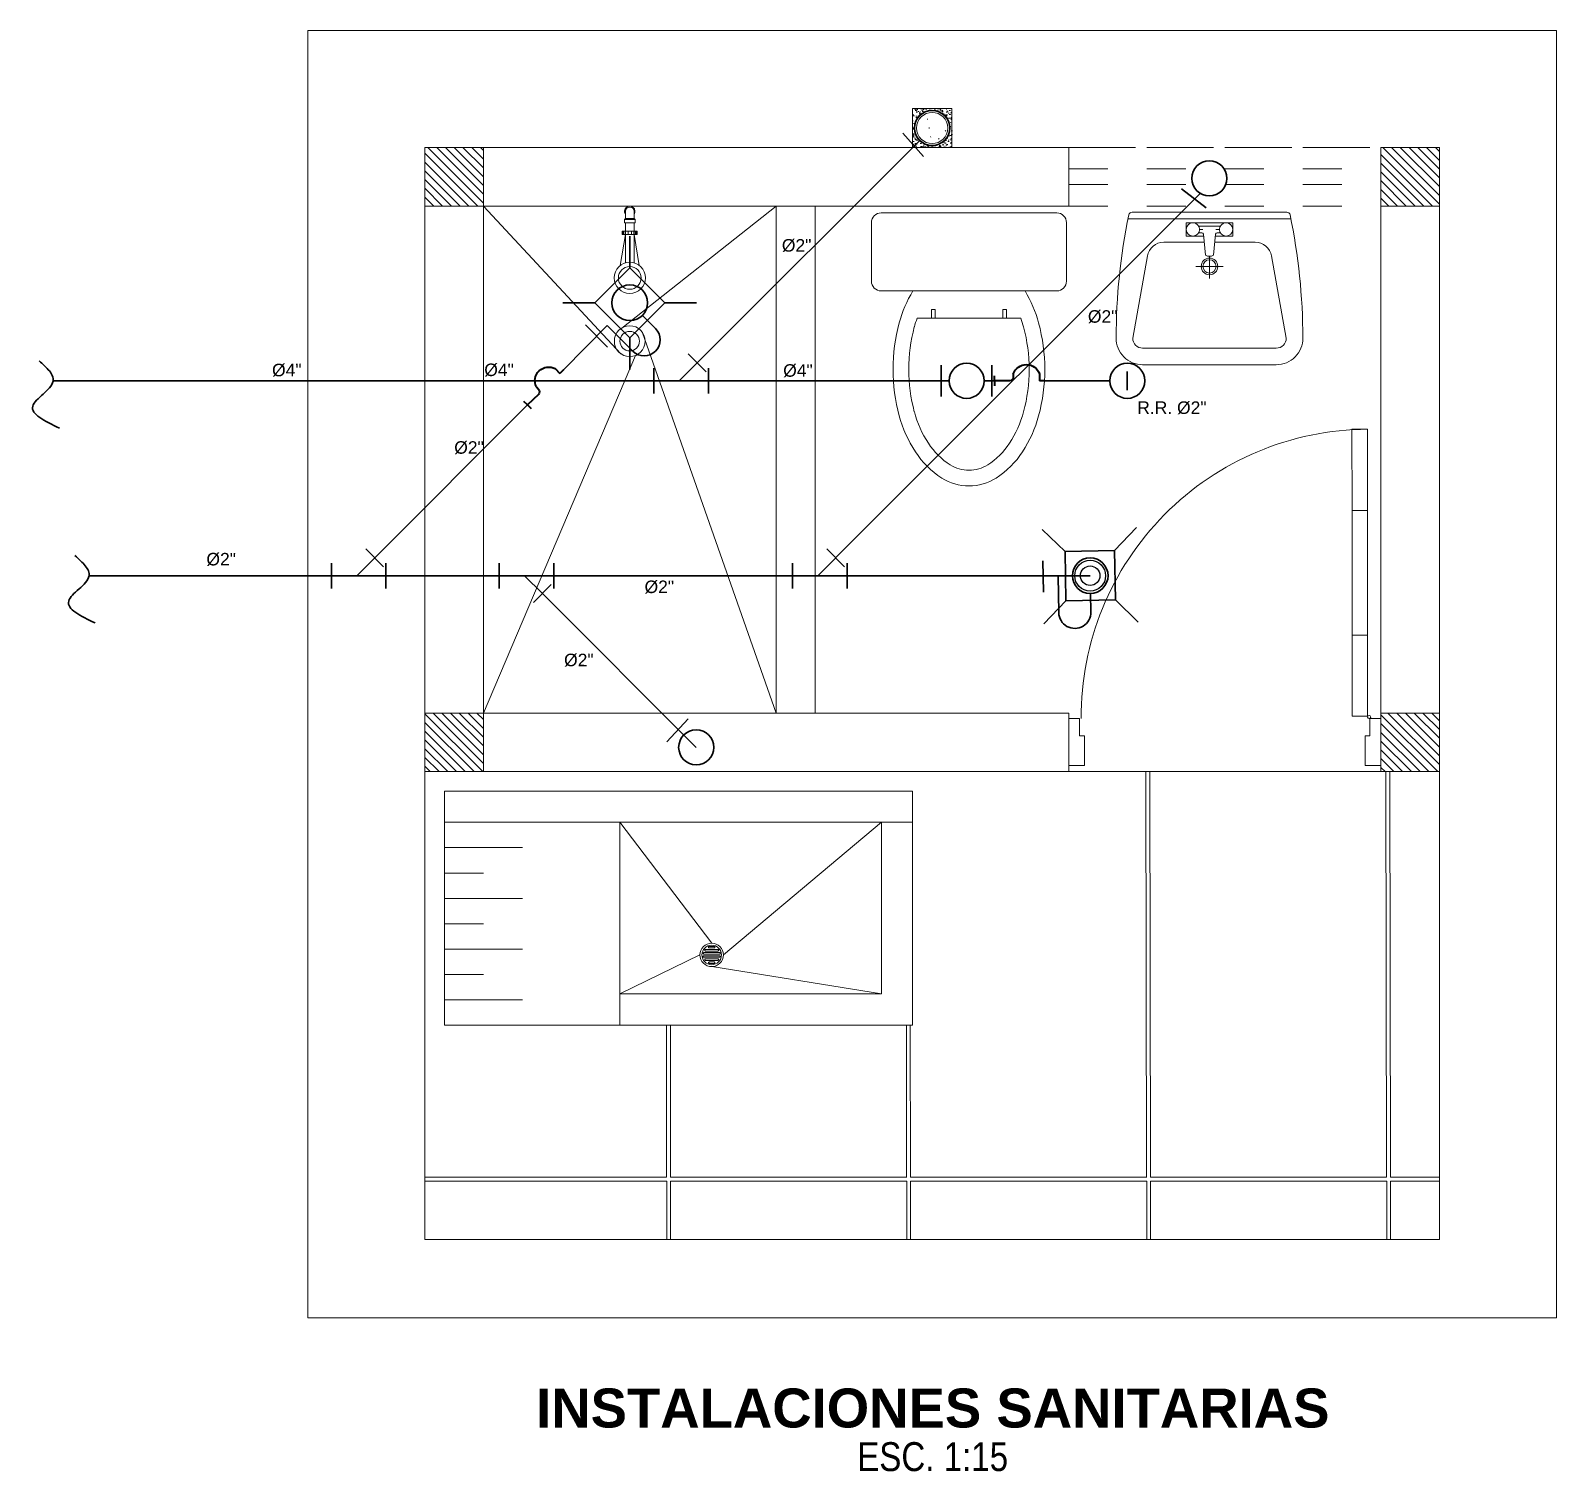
# Model space of a CAD drawing. Header units: metres. Extents: x -60290 to -52972, y 32018 to 40332.
# Drawn here: x -60286.175 to -60282.264, y 32025.344 to 32029.039 of the extents above; entities that cross this region are included whole.
import ezdxf
from ezdxf.enums import TextEntityAlignment as Align

# ---------------------------------------------------------------- set-up
doc = ezdxf.new("R2010")
doc.units = ezdxf.units.M
for name, pattern in [('ACAD_ISO02W100', [15, 12, -3]), ('DASHED2', [0.375, 0.25, -0.125]), ('TRAZO_Y_PUNTOX2', [50.8, 25.4, -12.7, 0, -12.7])]:
    doc.linetypes.add(name, pattern=pattern)
doc.layers.get('0').update_dxf_attribs({"plot": 0})
for name, color, linetype, lineweight in [('-Accesorios PVC', 88, 'Continuous', 20), ('-ACERO', 4, 'Continuous', 53), ('-Achurado', 251, 'Continuous', 5), ('-Corte', 7, 'Continuous', 35), ('-Proyeccion', 85, 'ACAD_ISO02W100', 9), ('-Textos', 7, 'Continuous', 20), ('-Vista', 148, 'Continuous', 9), ('ACI EJE', 8, 'DASHED2', 0), ('COLUMNAS', 4, 'Continuous', 50), ('Desagüe', 155, 'Continuous', 40), ('FIC-2ES_CONCRETO 210', 251, 'Continuous', 30), ('FIC-2ES_LINEA DESAGUE', 6, 'TRAZO_Y_PUNTOX2', 30), ('FIC-2ES_VEREDA', 253, 'Continuous', 5), ('FIC_2ES_ACCESORIOS', 5, 'Continuous', 30), ('ProfileEdges', 212, 'Continuous', 9)]:
    doc.layers.add(name, color=color, linetype=linetype, lineweight=lineweight)
for name, color, linetype in [('FIC-2ES_PISOS', 151, 'Continuous'), ('FIC-3IS_TEXTO', 7, 'Continuous'), ('G-TEXTOS-TITULOS', 4, 'Continuous')]:
    doc.layers.add(name, color=color, linetype=linetype)
doc.layers.add('Observacioness', color=6, linetype='Continuous', plot=False)
doc.styles.add('-Arial Narrow', font='ARIALN.TTF')
doc.styles.add('25-TITULO', font='arialbd.ttf', dxfattribs={"height": 0.1})
doc.styles.add('ARIAL', font='arial.ttf')
pattern_1 = [(315, (-60402.933838, 31951.778908), (0.0112253202, 0.0112253202), [])]

# ---------------------------------------------------------------- blocks, each defined once
blk = doc.blocks.new('*U119')
blk.add_line((0.0197, -0.0737), (0.0747, -0.0156))
blk.add_circle((0, 0), 0.045)
blk = doc.blocks.new('*U106')
blk.add_line((-0.04, -0.065), (0.04, -0.065))
blk.add_circle((0, 0), 0.045)
blk = doc.blocks.new('*U111')
blk.add_line((0.0131, -0.0752), (0.073, -0.0222))
blk.add_circle((0, 0), 0.045)
blk = doc.blocks.new('*U90')
blk.add_line((-0.0636, -0.0422), (0.0091, -0.0758))
blk.add_circle((0, 0), 0.045)
blk = doc.blocks.new('*U91')
for p, q in [((0, 0.1711), (0, 0.0897)), ((0.1136, 0.057), (0.057, 0.1136)), ((-0.1711, 0), (-0.0897, 0)), ((0.1711, 0), (0.0897, 0)), ((0, -0.1711), (0, -0.0897))]:
    blk.add_line(p, q)
blk.add_lwpolyline([(0, -0.0897), (-0.0897, 0), (0, 0.0897), (0.0897, 0)], close=True)
blk.add_lwpolyline([(0.0323, -0.0323), (0.066, -0.066, 1), (0.1242, -0.0077), (0.0582, 0.0582)], format="xyb")
blk.add_circle((0, 0), 0.0457)
blk = doc.blocks.new('*U92')
for p, q in [((-0.065, 0.0325), (-0.065, -0.0325)), ((-0.065, 0), (0.075, 0)), ((0.075, 0.0325), (0.075, -0.0325)), ((0, 0), (0.046, -0.046)), ((0.0689, -0.023), (0.023, -0.0689))]:
    blk.add_line(p, q)
blk = doc.blocks.new('*U115')
for p, q in [((0, 0), (0.046, 0.046)), ((0.0689, 0.023), (0.023, 0.0689)), ((-0.065, -0.0325), (-0.065, 0.0325)), ((-0.065, 0), (0.075, 0)), ((0.075, -0.0325), (0.075, 0.0325))]:
    blk.add_line(p, q)
blk = doc.blocks.new('trampa p')
at = {"layer": 'Desagüe', "ltscale": 0.015}
for p, q in [((0.0212, 0), (0.0212, 0.0161)), ((0.1649, -0.021), (0.1649, 0.0002)), ((0.1811, 0.0002), (0.1649, 0.0002)), ((0.0694, 0), (0.0212, 0)), ((0.0212, 0), (0.0212, -0.0161)), ((0.0814, -0.0212), (0.0814, -0.012))]:
    blk.add_line(p, q, dxfattribs=at)
for centre, radius, start, end in [((0.0694, -0.012), 0.012, 0, 90), ((0.1231, -0.0076), 0.0439, 198.0719, 342.1689)]:
    blk.add_arc(centre, radius, start, end, dxfattribs=at)
blk = doc.blocks.new('*U116')
for p, q in [((-0.065, 0.0325), (-0.065, -0.0325)), ((-0.065, 0), (0.075, 0)), ((0, 0), (0.046, -0.046)), ((0.075, 0.0325), (0.075, -0.0325)), ((0.0689, -0.023), (0.023, -0.0689))]:
    blk.add_line(p, q)

msp = doc.modelspace()

# ---------------------------------------------------------------- hatches: boundary and pattern name
at = {"layer": '-Achurado', "lineweight": 5, "ltscale": 0.009}
h = msp.add_hatch(dxfattribs=at)
h.set_pattern_fill('ANSI31', color=256, scale=0.005, angle=-90)
h.set_pattern_definition(pattern_1)
h.paths.add_polyline_path([(-60285.0143, 32028.7385), (-60285.1643, 32028.7385), (-60285.1643, 32028.5885), (-60285.0143, 32028.5885)])
h = msp.add_hatch(dxfattribs=at)
h.set_pattern_fill('ANSI31', color=256, scale=0.005, angle=-90)
h.set_pattern_definition(pattern_1)
h.paths.add_polyline_path([(-60282.5643, 32028.7385), (-60282.7143, 32028.7385), (-60282.7143, 32028.5885), (-60282.5643, 32028.5885)])
h = msp.add_hatch(dxfattribs=at)
h.set_pattern_fill('ANSI31', color=256, scale=0.005, angle=-90)
h.set_pattern_definition(pattern_1)
h.paths.add_polyline_path([(-60285.0143, 32027.2885), (-60285.1643, 32027.2885), (-60285.1643, 32027.1385), (-60285.0143, 32027.1385)])
h = msp.add_hatch(dxfattribs=at)
h.set_pattern_fill('ANSI31', color=256, scale=0.005, angle=-90)
h.set_pattern_definition(pattern_1)
h.paths.add_polyline_path([(-60282.5643, 32027.2885), (-60282.7143, 32027.2885), (-60282.7143, 32027.1385), (-60282.5643, 32027.1385)])
at = {"layer": 'Observacioness', "lineweight": 5, "ltscale": 0.1}
h = msp.add_hatch(dxfattribs=at)
h.set_pattern_fill('AR-CONC', color=0, scale=0.003)
h.set_pattern_definition([(50, (-861080.05436, -9222200.204702), (0.021517805478023, -0.001882564049478), [0.00225, -0.02475]), (355, (-861080.05436, -9222200.204702), (-0.00416254000839, 0.022565764011), [0.0018, -0.0198]), (100.45144446, (-861080.052568, -9222200.20486), (0.017355265401813, 0.02068319972906), [0.00191220576, -0.02103426336]), (46.1842, (-861080.05436, -9222200.198702), (0.03201723992015, -0.00496557842379), [0.003375, -0.037125]), (96.63563549, (-861080.051693, -9222200.199116), (0.02803985837023, 0.02922355802324), [0.00286831026, -0.0315514128]), (351.18416399, (-861080.05436, -9222200.198702), (0.02803985835164, 0.0292235580081), [0.0027, -0.02970000003]), (21, (-861080.05136, -9222200.200202), (0.017907211563554, -0.01207856671996), [0.00225, -0.02475]), (326, (-861080.05136, -9222200.200202), (0.00729945995765, 0.021754501351406), [0.0018, -0.0198]), (71.45144474, (-861080.049869, -9222200.201209), (0.0252066713019, 0.00967593458419), [0.0019122057, -0.02103426336]), (37.5, (-861080.054361, -9222200.204702), (0.000364795659519, 0.0099868156149393), [0, -0.01956, 0, -0.0201, 0, -0.019875]), (7.5, (-861080.054361, -9222200.204702), (0.007892086123264, 0.011832351356471), [0, -0.01146, 0, -0.01911, 0, -0.007575]), (327.5, (-861080.061051, -9222200.204702), (0.016014673085172, -0.0006766461520314), [0, -0.0075, 0, -0.0234, 0, -0.03105]), (317.5, (-861080.064051, -9222200.204702), (0.017495585080272, 0.00300314946997), [0, -0.00975, 0, -0.01554, 0, -0.02205])])
h.paths.add_polyline_path([(-60283.9143, 32028.7385), (-60283.9143, 32028.8385), (-60283.8143, 32028.8385), (-60283.8143, 32028.7385)])
edge = h.paths.add_edge_path(flags=16)
edge.add_arc((-60283.8643, 32028.7885), 0.0462, 0, 360)

# ---------------------------------------------------------------- linework, layer by layer
at = {"layer": '-Accesorios PVC', "color": 253, "lineweight": 5}
for p, q in [((-60284.6635, 32028.4362), (-60284.6503, 32028.5158)), ((-60284.6152, 32028.4362), (-60284.6284, 32028.5158))]:
    msp.add_line(p, q, dxfattribs=at)
for points in [[(-60284.6284, 32028.5569), (-60284.6258, 32028.5543), (-60284.6258, 32028.5456), (-60284.6529, 32028.5456), (-60284.6529, 32028.5543), (-60284.6503, 32028.5569)], [(-60284.6529, 32028.5543), (-60284.6258, 32028.5543)], [(-60284.6503, 32028.5569), (-60284.6503, 32028.575)], [(-60284.6503, 32028.4428), (-60284.6503, 32028.5456)], [(-60284.6492, 32028.5569), (-60284.629, 32028.5569)], [(-60284.6284, 32028.5569), (-60284.6284, 32028.575)], [(-60284.6284, 32028.5244), (-60284.6284, 32028.5456)], [(-60284.6563, 32028.5242), (-60284.6563, 32028.5158)], [(-60284.6541, 32028.5242), (-60284.6541, 32028.5158)], [(-60284.6499, 32028.5242), (-60284.6499, 32028.5158)], [(-60284.6436, 32028.5242), (-60284.6436, 32028.5158)], [(-60284.6351, 32028.5242), (-60284.6351, 32028.5158)], [(-60284.6288, 32028.5242), (-60284.6288, 32028.5158)], [(-60284.6284, 32028.4428), (-60284.6284, 32028.5242)], [(-60284.6245, 32028.5242), (-60284.6245, 32028.5158)], [(-60284.6224, 32028.5242), (-60284.6224, 32028.5158)]]:
    msp.add_lwpolyline(points, dxfattribs=at)
msp.add_lwpolyline([(-60284.6203, 32028.5242), (-60284.6584, 32028.5242), (-60284.6584, 32028.5158), (-60284.6203, 32028.5158)], close=True, dxfattribs=at)
for radius in [0.0401, 0.0291]:
    msp.add_circle((-60284.6393, 32028.4042), radius, dxfattribs=at)
for radius, start, end in [(0.0135, 324.2192, 215.7808), (0.011, 0, 180)]:
    msp.add_arc((-60284.6393, 32028.575), radius, start, end, dxfattribs=at)
at = {"layer": '-ACERO', "color": 253, "lineweight": 5}
msp.add_lwpolyline([(-60284.6643, 32027.0085), (-60284.6243, 32027.0085)], dxfattribs=at)
at = {"layer": '-Achurado', "color": 253, "lineweight": 5}
for points in [[(-60285.1143, 32026.9435), (-60284.9143, 32026.9435)], [(-60285.1143, 32026.8785), (-60285.0143, 32026.8785)], [(-60285.1143, 32026.8135), (-60284.9143, 32026.8135)], [(-60285.1143, 32026.7485), (-60285.0143, 32026.7485)], [(-60285.1143, 32026.6835), (-60284.9143, 32026.6835)], [(-60285.1143, 32026.6185), (-60285.0143, 32026.6185)], [(-60285.1143, 32026.5535), (-60284.9143, 32026.5535)]]:
    msp.add_lwpolyline(points, dxfattribs=at)
at = {"layer": '-Corte', "color": 253, "lineweight": 5}
msp.add_line((-60284.6643, 32027.0085), (-60284.6643, 32026.4885), dxfattribs=at)
msp.add_lwpolyline([(-60285.1143, 32027.0885), (-60285.1143, 32027.0085), (-60283.9143, 32027.0085), (-60283.9143, 32027.0885)], close=True, dxfattribs=at)
for points in [[(-60283.9143, 32027.0085), (-60283.9143, 32026.4885), (-60285.1143, 32026.4885), (-60285.1143, 32027.0085)], [(-60283.9943, 32027.0085), (-60283.9943, 32026.5685), (-60284.6643, 32026.5685)]]:
    msp.add_lwpolyline(points, dxfattribs=at)
at = {"layer": '-Proyeccion', "lineweight": 5, "ltscale": 3}
for p, q in [((-60282.2643, 32029.0385), (-60285.4643, 32029.0385)), ((-60285.4643, 32029.0385), (-60285.4643, 32025.7385)), ((-60282.2643, 32025.7385), (-60282.2643, 32029.0385)), ((-60285.4643, 32025.7385), (-60282.2643, 32025.7385))]:
    msp.add_line(p, q, dxfattribs=at)
at = {"layer": '-Vista', "color": 254, "lineweight": 5}
for p, q in [((-60283.3163, 32027.1385), (-60283.3147, 32026.0985)), ((-60283.3063, 32027.1385), (-60283.3047, 32026.0985)), ((-60282.7013, 32027.1385), (-60282.6997, 32026.0985)), ((-60282.6913, 32027.1385), (-60282.6897, 32026.0985)), ((-60284.5453, 32026.4885), (-60284.5447, 32026.0985)), ((-60284.5353, 32026.4885), (-60284.5347, 32026.0985)), ((-60283.9303, 32026.4885), (-60283.9297, 32026.0985)), ((-60283.9203, 32026.4885), (-60283.9197, 32026.0985)), ((-60284.5445, 32026.0885), (-60284.5445, 32025.9385)), ((-60284.5345, 32026.0885), (-60284.5345, 32025.9385)), ((-60283.9295, 32026.0885), (-60283.9295, 32025.9385)), ((-60283.9195, 32026.0885), (-60283.9195, 32025.9385)), ((-60283.3145, 32026.0885), (-60283.3145, 32025.9385)), ((-60283.3046, 32026.0885), (-60283.3044, 32025.9385)), ((-60282.6995, 32026.0885), (-60282.6995, 32025.9385)), ((-60282.6895, 32026.0885), (-60282.6895, 32025.9385))]:
    msp.add_line(p, q, dxfattribs=at)
at = {"layer": '-Vista', "color": 253, "lineweight": 5}
for points in [[(-60284.6643, 32027.0085), (-60284.4293, 32026.6985)], [(-60284.3993, 32026.6685), (-60283.9943, 32027.0085)], [(-60284.4593, 32026.6685), (-60284.6643, 32026.5685)], [(-60284.4293, 32026.6385), (-60283.9943, 32026.5685)]]:
    msp.add_lwpolyline(points, dxfattribs=at)
for points in [[(-60284.4493, 32026.6745), (-60284.4093, 32026.6745, -0.414214), (-60284.4073, 32026.6725), (-60284.4073, 32026.6725, -0.414214), (-60284.4093, 32026.6705), (-60284.4493, 32026.6705, -0.414214), (-60284.4513, 32026.6725), (-60284.4513, 32026.6725, -0.414214)], [(-60284.4493, 32026.6625), (-60284.4093, 32026.6625, 0.414214), (-60284.4073, 32026.6645), (-60284.4073, 32026.6645, 0.414214), (-60284.4093, 32026.6665), (-60284.4493, 32026.6665, 0.414214), (-60284.4513, 32026.6645), (-60284.4513, 32026.6645, 0.414214)], [(-60284.4453, 32026.6785), (-60284.4133, 32026.6785, 0.414214), (-60284.4113, 32026.6805), (-60284.4113, 32026.6805, 0.414214), (-60284.4133, 32026.6825), (-60284.4453, 32026.6825, 0.414214), (-60284.4473, 32026.6805), (-60284.4473, 32026.6805, 0.414214)], [(-60284.4373, 32026.6885), (-60284.4373, 32026.6885, -0.414214), (-60284.4353, 32026.6905), (-60284.4233, 32026.6905, -0.414214), (-60284.4213, 32026.6885), (-60284.4213, 32026.6885, -0.414214), (-60284.4233, 32026.6865), (-60284.4353, 32026.6865, -0.414214)], [(-60284.4453, 32026.6545), (-60284.4133, 32026.6545, 0.414214), (-60284.4113, 32026.6565), (-60284.4113, 32026.6565, 0.414214), (-60284.4133, 32026.6585), (-60284.4453, 32026.6585, 0.414214), (-60284.4473, 32026.6565), (-60284.4473, 32026.6565, 0.414214)], [(-60284.4373, 32026.6485), (-60284.4373, 32026.6485, 0.414214), (-60284.4353, 32026.6465), (-60284.4233, 32026.6465, 0.414214), (-60284.4213, 32026.6485), (-60284.4213, 32026.6485, 0.414214), (-60284.4233, 32026.6505), (-60284.4353, 32026.6505, 0.414214)]]:
    msp.add_lwpolyline(points, format="xyb", close=True, dxfattribs=at)
at = {"layer": '-Vista', "color": 254, "lineweight": 5}
for points in [[(-60285.1643, 32026.0985), (-60284.5447, 32026.0985)], [(-60285.1643, 32026.0885), (-60284.5445, 32026.0885)], [(-60284.5347, 32026.0985), (-60283.9295, 32026.0985)], [(-60284.5346, 32026.0885), (-60283.9295, 32026.0885)], [(-60283.9197, 32026.0985), (-60283.3145, 32026.0985)], [(-60283.9196, 32026.0885), (-60283.3145, 32026.0885)], [(-60283.3047, 32026.0985), (-60282.6997, 32026.0985)], [(-60283.3046, 32026.0885), (-60282.6995, 32026.0885)], [(-60282.6897, 32026.0985), (-60282.5643, 32026.0985)], [(-60282.6896, 32026.0885), (-60282.5643, 32026.0885)]]:
    msp.add_lwpolyline(points, dxfattribs=at)
at = {"layer": '-Vista', "color": 253, "lineweight": 5}
for radius in [0.03, 0.025]:
    msp.add_circle((-60284.4293, 32026.6685), radius, dxfattribs=at)
at = {"layer": 'ACI EJE', "lineweight": 5, "ltscale": 0.3}
for p, q in [((-60283.4429, 32028.7385), (-60282.7143, 32028.7385)), ((-60283.5143, 32028.6835), (-60282.7143, 32028.6835)), ((-60283.5143, 32028.6435), (-60282.7143, 32028.6435)), ((-60283.5143, 32028.5885), (-60282.7143, 32028.5885))]:
    msp.add_line(p, q, dxfattribs=at)
msp.add_lwpolyline([(-60283.5143, 32028.7385), (-60282.7143, 32028.7385)], dxfattribs=at)
at = {"layer": 'COLUMNAS', "color": 5, "lineweight": 5}
msp.add_line((-60283.5143, 32027.1385), (-60283.5143, 32027.2885), dxfattribs=at)
at = {"layer": 'Desagüe', "lineweight": 5, "ltscale": 0.1}
for radius in [0.0462, 0.04]:
    msp.add_circle((-60283.8643, 32028.7885), radius, dxfattribs=at)
at = {"layer": 'FIC-2ES_CONCRETO 210', "lineweight": 5}
for p, q in [((-60285.0143, 32028.7385), (-60285.0143, 32027.2885)), ((-60283.5143, 32028.7385), (-60283.5143, 32028.5885)), ((-60282.7143, 32028.7385), (-60282.7143, 32028.5885)), ((-60285.1643, 32028.5885), (-60283.5143, 32028.5885)), ((-60282.5643, 32028.5885), (-60282.7143, 32028.5885)), ((-60282.7143, 32028.5885), (-60282.7143, 32027.1385)), ((-60285.1643, 32027.2885), (-60285.0143, 32027.2885)), ((-60285.0143, 32027.1385), (-60285.0143, 32027.2885)), ((-60283.5143, 32027.2885), (-60285.0143, 32027.2885)), ((-60282.7143, 32027.2885), (-60282.5643, 32027.2885))]:
    msp.add_line(p, q, dxfattribs=at)
for points in [[(-60283.9143, 32028.7385), (-60283.9143, 32028.8385), (-60283.8143, 32028.8385), (-60283.8143, 32028.7385)], [(-60285.1643, 32028.7385), (-60285.1643, 32027.1385), (-60283.5143, 32027.1385), (-60283.5143, 32027.2885)], [(-60285.1643, 32028.7385), (-60283.5143, 32028.7385)], [(-60282.7143, 32028.7385), (-60282.5643, 32028.7385), (-60282.5643, 32027.1385), (-60282.7143, 32027.1385)]]:
    msp.add_lwpolyline(points, dxfattribs=at)
at = {"layer": 'FIC-2ES_LINEA DESAGUE', "ltscale": 0.5}
for p, q in [((-60284.4665, 32028.1864), (-60283.8962, 32028.7567)), ((-60284.1116, 32027.6868), (-60283.1774, 32028.621)), ((-60283.821, 32028.1404), (-60284.4374, 32028.1404)), ((-60283.731, 32028.1404), (-60283.7049, 32028.1406)), ((-60283.5759, 32028.1404), (-60283.4092, 32028.1404))]:
    msp.add_line(p, q, dxfattribs=at)
at = {"layer": 'FIC-2ES_LINEA DESAGUE', "ltscale": 0.5, "flags": 128}
for points in [[(-60284.6976, 32028.2822), (-60284.8091, 32028.1686)], [(-60284.5774, 32028.1404), (-60286.117, 32028.1404)], [(-60284.9014, 32028.0784), (-60285.293, 32027.6868)], [(-60284.2225, 32027.6408), (-60286.0249, 32027.6408)], [(-60283.4593, 32027.6408), (-60284.0825, 32027.6408)], [(-60284.8633, 32027.5949), (-60284.469, 32027.2006)]]:
    msp.add_lwpolyline(points, dxfattribs=at)
at = {"layer": 'FIC-2ES_LINEA DESAGUE', "ltscale": 0.5}
for points in [[(-60286.1532, 32028.1919), (-60286.1171, 32028.1396), (-60286.1693, 32028.0754), (-60286.1011, 32028.0191)], [(-60286.0612, 32027.6922), (-60286.0251, 32027.64), (-60286.0772, 32027.5758), (-60286.009, 32027.5195)]]:
    msp.add_spline(points, degree=3, dxfattribs=at)
at = {"layer": 'FIC-2ES_PISOS', "color": 253, "lineweight": 5}
for points in [[(-60284.6619, 32028.2096), (-60285.0143, 32028.5885)], [(-60284.6599, 32028.2757), (-60284.2643, 32028.5885)], [(-60284.6064, 32028.2638), (-60284.2643, 32027.2885)], [(-60284.6249, 32028.2052), (-60285.0143, 32027.2885)]]:
    msp.add_lwpolyline(points, dxfattribs=at)
for radius in [0.0395, 0.025]:
    msp.add_circle((-60284.6393, 32028.242), radius, dxfattribs=at)
at = {"layer": 'FIC-2ES_PISOS'}
for radius in [0.0395, 0.025]:
    msp.add_circle((-60283.4593, 32027.6408), radius, dxfattribs=at)
at = {"layer": 'FIC-2ES_VEREDA', "lineweight": 5}
msp.add_line((-60283.5143, 32027.1385), (-60282.7143, 32027.1385), dxfattribs=at)
at = {"layer": 'FIC_2ES_ACCESORIOS'}
msp.add_line((-60283.3642, 32028.1166), (-60283.3642, 32028.1643), dxfattribs=at)
msp.add_circle((-60283.3642, 32028.1404), 0.045, dxfattribs=at)
at = {"layer": 'ProfileEdges', "color": 253, "lineweight": 5}
for p, q in [((-60284.2643, 32027.2885), (-60284.2643, 32028.5885)), ((-60284.1643, 32027.2885), (-60284.1643, 32028.5885)), ((-60284.02, 32028.3959), (-60284.02, 32028.5459)), ((-60283.995, 32028.5709), (-60283.545, 32028.5709)), ((-60283.52, 32028.5459), (-60283.52, 32028.3959)), ((-60283.3623, 32028.5557), (-60283.1536, 32028.5557)), ((-60282.9449, 32028.5557), (-60283.1536, 32028.5557)), ((-60283.1814, 32028.537), (-60283.1259, 32028.537)), ((-60283.1791, 32028.5285), (-60283.1703, 32028.5285)), ((-60283.1281, 32028.5285), (-60283.137, 32028.5285)), ((-60283.1536, 32028.4027), (-60283.1536, 32028.4596)), ((-60283.545, 32028.3709), (-60283.995, 32028.3709)), ((-60283.8562, 32028.3233), (-60283.866, 32028.3233)), ((-60283.866, 32028.3233), (-60283.866, 32028.3008)), ((-60283.8562, 32028.3008), (-60283.8562, 32028.3233)), ((-60283.6836, 32028.3233), (-60283.6738, 32028.3233)), ((-60283.6836, 32028.3008), (-60283.6836, 32028.3233)), ((-60283.6738, 32028.3233), (-60283.6738, 32028.3008)), ((-60283.6371, 32028.3009), (-60283.9029, 32028.3009)), ((-60283.866, 32028.3008), (-60283.8562, 32028.3008)), ((-60283.6738, 32028.3008), (-60283.6836, 32028.3008)), ((-60282.7883, 32027.7961), (-60282.7883, 32027.8083)), ((-60282.7883, 32027.8083), (-60282.7483, 32027.8083)), ((-60282.7483, 32027.8083), (-60282.7483, 32027.8003)), ((-60282.7483, 32027.7883), (-60282.7483, 32027.8003)), ((-60282.7883, 32027.5006), (-60282.7883, 32027.4883)), ((-60282.7883, 32027.4883), (-60282.7483, 32027.4883)), ((-60282.7483, 32027.5083), (-60282.7483, 32027.4963)), ((-60282.7483, 32027.4883), (-60282.7483, 32027.4963))]:
    msp.add_line(p, q, dxfattribs=at)
at = {"layer": 'ProfileEdges', "lineweight": 5}
for p, q in [((-60285.1643, 32027.1385), (-60285.1643, 32025.9385)), ((-60282.5643, 32027.1385), (-60282.5643, 32025.9385)), ((-60285.1643, 32025.9385), (-60282.5643, 32025.9385))]:
    msp.add_line(p, q, dxfattribs=at)
at = {"layer": 'ProfileEdges', "color": 253, "lineweight": 5}
msp.add_lwpolyline([(-60283.3603, 32028.566, 0.0504), (-60283.3929, 32028.2499, 0.414891), (-60283.3249, 32028.1817), (-60283.1536, 32028.1817), (-60282.9823, 32028.1817, 0.414891), (-60282.9143, 32028.2499, 0.0504), (-60282.947, 32028.566, 0.355722), (-60282.9553, 32028.5727), (-60283.3519, 32028.5727, 0.355722)], format="xyb", close=True, dxfattribs=at)
for points in [[(-60283.1387, 32028.5115), (-60283.0941, 32028.5115), (-60283.0941, 32028.5285), (-60283.0941, 32028.5455), (-60283.1536, 32028.5455), (-60283.2131, 32028.5455), (-60283.2131, 32028.5285), (-60283.2131, 32028.5115), (-60283.1686, 32028.5115)], [(-60283.1189, 32028.4338), (-60283.1536, 32028.4338), (-60283.1884, 32028.4338)], [(-60282.7484, 32028.0163), (-60282.7884, 32028.0163), (-60282.7883, 32027.8083), (-60282.7483, 32027.8083), (-60282.7484, 32028.0163)], [(-60282.7883, 32027.5006), (-60282.7883, 32027.7961)], [(-60282.7483, 32027.7883), (-60282.7483, 32027.5083)], [(-60282.7483, 32027.4883), (-60282.7883, 32027.4883), (-60282.7883, 32027.2803), (-60282.7483, 32027.2803), (-60282.7483, 32027.4883)], [(-60283.4863, 32027.2303), (-60283.4863, 32027.2743), (-60283.5143, 32027.2743), (-60283.5143, 32027.1543), (-60283.4743, 32027.1543), (-60283.4743, 32027.2303), (-60283.4863, 32027.2303)], [(-60282.7423, 32027.2303), (-60282.7423, 32027.2743), (-60282.7143, 32027.2743), (-60282.7143, 32027.1543), (-60282.7543, 32027.1543), (-60282.7543, 32027.2303), (-60282.7423, 32027.2303)]]:
    msp.add_lwpolyline(points, dxfattribs=at)
for points in [[(-60283.1814, 32028.52), (-60283.1733, 32028.52, -0.385832), (-60283.169, 32028.5162), (-60283.1638, 32028.4623, 0.270314), (-60283.1435, 32028.4623), (-60283.1382, 32028.5162, -0.385832), (-60283.134, 32028.52), (-60283.1259, 32028.52)], [(-60283.1402, 32028.4961), (-60283.0366, 32028.4961, -0.366998), (-60282.9947, 32028.4605), (-60282.9568, 32028.2498, -0.414891), (-60282.9823, 32028.2242), (-60283.1536, 32028.2242), (-60283.3249, 32028.2242, -0.414891), (-60283.3504, 32028.2498), (-60283.3126, 32028.4605, -0.366998), (-60283.2707, 32028.4961), (-60283.1671, 32028.4961)]]:
    msp.add_lwpolyline(points, format="xyb", dxfattribs=at)
for centre, radius in [((-60283.1961, 32028.5285), 0.017), ((-60283.1111, 32028.5285), 0.017), ((-60283.1536, 32028.4338), 0.0213), ((-60283.1536, 32028.4338), 0.017), ((-60282.7443, 32027.2783, 0), 0.004)]:
    msp.add_circle(centre, radius, dxfattribs=at)
for centre, radius, start, end in [((-60283.995, 32028.5459), 0.025, 90, 180), ((-60283.545, 32028.5459), 0.025, 0, 90), ((-60283.995, 32028.3959), 0.025, 180, 270), ((-60283.545, 32028.3959), 0.025, 270, 0), ((-60283.6362, 32028.2047), 0.3235, 149.0966, 164.9269), ((-60283.9038, 32028.2047), 0.3235, 15.0731, 30.9034), ((-60283.5063, 32028.1697), 0.4581, 164.9269, 180), ((-60283.5063, 32028.1697), 0.4181, 164.9269, 180), ((-60283.6362, 32028.2047), 0.2835, 160.176, 164.9269), ((-60283.9038, 32028.2047), 0.2835, 15.0731, 19.824), ((-60284.0338, 32028.1697), 0.4181, 0, 15.0731), ((-60284.0338, 32028.1697), 0.4581, 0, 15.0731), ((-60283.5063, 32028.1697), 0.4581, 180, 195.0731), ((-60283.5063, 32028.1697), 0.4181, 180, 195.0731), ((-60284.0338, 32028.1697), 0.4181, 344.9269, 0), ((-60284.0338, 32028.1697), 0.4581, 344.9269, 0), ((-60283.6362, 32028.1347), 0.3235, 195.0731, 213.0315), ((-60283.6362, 32028.1347), 0.2835, 195.0731, 213.0315), ((-60283.9038, 32028.1347), 0.2835, 326.9685, 344.9269), ((-60283.9038, 32028.1347), 0.3235, 326.9685, 344.9269), ((-60282.7443, 32027.2783, 0), 0.738, 90.311, 180.311), ((-60283.7183, 32028.0814), 0.2255, 213.0315, 237.5002), ((-60283.7183, 32028.0814), 0.1855, 213.0315, 237.5002), ((-60283.8217, 32028.0814), 0.1855, 302.4998, 326.9685), ((-60283.8217, 32028.0814), 0.2255, 302.4998, 326.9685), ((-60283.77, 32028.0002), 0.0893, 237.5002, 270), ((-60283.77, 32028.0002), 0.0893, 270, 302.4998), ((-60283.77, 32028.0002), 0.1293, 237.5002, 270), ((-60283.77, 32028.0002), 0.1293, 270, 302.4998)]:
    msp.add_arc(centre, radius, start, end, dxfattribs=at)

# ---------------------------------------------------------------- block references
at = {"layer": 'FIC-2ES_LINEA DESAGUE', "ltscale": 0.5, "yscale": 0.8071019545452554, "zscale": 0.8071019545452554}
for p, xscale, rotation in [((-60284.9136, 32028.0665), -0.8071019545452554, 224.3776675503087), ((-60283.722, 32028.1406), -0.8071019545452555, 180)]:
    msp.add_blockref('trampa p', p, dxfattribs=dict(at, xscale=xscale, rotation=rotation))
at = {"layer": 'FIC_2ES_ACCESORIOS'}
for name, p, rotation in [('*U111', (-60283.8643, 32028.7885), 270), ('*U119', (-60283.1541, 32028.6595), 275.6710570455926), ('*U106', (-60283.776, 32028.1404), 90.00000000000001)]:
    msp.add_blockref(name, p, dxfattribs=dict(at, rotation=rotation))
at = {"layer": 'FIC_2ES_ACCESORIOS', "xscale": -1}
for name, p, rotation in [('*U91', (-60284.6393, 32028.3405), 89.99999999999977), ('*U92', (-60284.5124, 32028.1404), 180), ('*U106', (-60283.776, 32028.1404), 270), ('*U91', (-60283.4593, 32027.6408), 46.04336121034543), ('*U116', (-60285.339, 32027.6408), 180), ('*U92', (-60284.1575, 32027.6408), 180), ('*U115', (-60284.9092, 32027.6408), 180), ('*U90', (-60284.469, 32027.2006), 202.6972923926382)]:
    msp.add_blockref(name, p, dxfattribs=dict(at, rotation=rotation))

# ---------------------------------------------------------------- texts
at = {"layer": '-Textos', "lineweight": 5, "style": '-Arial Narrow'}
msp.add_text('ESC. 1:15', height=0.07408, dxfattribs=at).set_placement((-60283.863, 32025.3822), align=Align.MIDDLE_CENTER)
at = {"layer": 'FIC-3IS_TEXTO', "style": 'ARIAL'}
for s, p in [('Ø2"', (-60284.2495, 32028.4717)), ('Ø2"', (-60283.4652, 32028.2894)), ('Ø4"', (-60285.556, 32028.152)), ('Ø4"', (-60285.0121, 32028.1526)), ('Ø4"', (-60284.2461, 32028.1509)), ('R.R. Ø2"', (-60283.3388, 32028.0557)), ('Ø2"', (-60285.0891, 32027.9535)), ('Ø2"', (-60285.7242, 32027.6672)), ('Ø2"', (-60284.6014, 32027.5963)), ('Ø2"', (-60284.8076, 32027.4088))]:
    msp.add_text(s, height=0.03207, rotation=359.9471, dxfattribs=at).set_placement(p)
at = {"layer": 'G-TEXTOS-TITULOS', "color": 219, "lineweight": 5, "true_color": 0x642165, "style": '25-TITULO'}
msp.add_text('INSTALACIONES SANITARIAS', height=0.1, dxfattribs=at).set_placement((-60283.8627, 32025.5069), align=Align.MIDDLE_CENTER)

doc.saveas('drawing.dxf')
